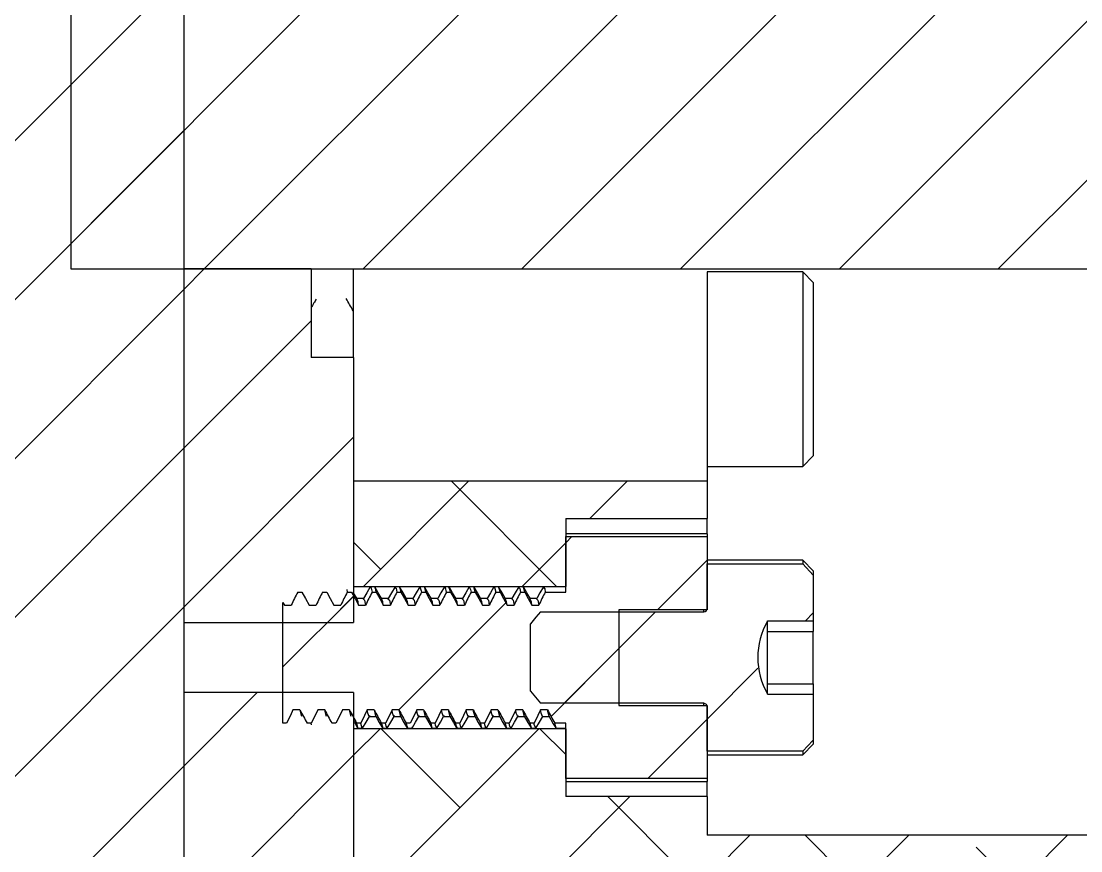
# Model space of a CAD drawing. Header units: inches. Extents: x -4.1 to 16.4, y 2.1 to 8.2.
# Drawn here: x 7.113 to 8.293, y 4.725 to 5.648 of the extents above; entities that cross this region are included whole.
import ezdxf

# ---------------------------------------------------------------- set-up
doc = ezdxf.new("R2010")
doc.units = ezdxf.units.IN
doc.header["$MEASUREMENT"] = 0

msp = doc.modelspace()

# ---------------------------------------------------------------- hatches: boundary and pattern name
at = {"linetype": 'Continuous', "lineweight": 18}
h = msp.add_hatch(dxfattribs=at)
h.set_pattern_fill('ANSI31', style=0)
edge = h.paths.add_edge_path(flags=0)
edge.add_arc((7.0737, 4.3093), 0.0394, 270, 360)
edge.add_line((7.113, 4.3093), (7.113, 4.4275))
edge.add_line((7.113, 4.4275), (7.2941, 4.4275))
edge.add_line((7.2941, 4.4275), (7.2941, 6.6322))
edge.add_line((7.2941, 6.6322), (7.113, 6.6322))
edge.add_line((7.113, 6.6322), (7.113, 6.7503))
edge.add_arc((7.0737, 6.7503), 0.0394, 0, 90)
edge.add_line((7.0737, 6.7897), (6.6406, 6.7897))
edge.add_line((6.6406, 6.7897), (6.5225, 6.7385))
edge.add_line((6.5225, 6.7385), (4.943, 6.7385))
edge.add_line((4.943, 6.7385), (4.8249, 6.7897))
edge.add_line((4.8249, 6.7897), (4.3918, 6.7897))
edge.add_arc((4.3918, 6.7503), 0.0394, 90, 180)
edge.add_line((4.3524, 6.7503), (4.3524, 6.6322))
edge.add_line((4.3524, 6.6322), (3.543, 6.6322))
edge.add_line((3.543, 6.6322), (3.543, 4.4275))
edge.add_line((3.543, 4.4275), (4.3524, 4.4275))
edge.add_line((4.3524, 4.4275), (4.3524, 4.3093))
edge.add_arc((4.3918, 4.3093), 0.0394, 180, 270)
edge.add_line((4.3918, 4.27), (4.8249, 4.27))
edge.add_line((4.8249, 4.27), (4.943, 4.3212))
edge.add_line((4.943, 4.3212), (6.5225, 4.3212))
edge.add_line((6.5225, 4.3212), (6.6406, 4.27))
edge.add_line((6.6406, 4.27), (7.0737, 4.27))
edge = h.paths.add_edge_path(flags=0)
edge.add_ellipse((3.7225, 5.5298), major_axis=(0, 0.2321), ratio=0.218698, start_angle=90, end_angle=270, ccw=False)
edge.add_ellipse((3.7225, 5.5298), major_axis=(0, 0.2321), ratio=0.218698, start_angle=-90, end_angle=90, ccw=False)
h = msp.add_hatch(dxfattribs=at)
h.set_pattern_fill('ANSI31', style=0)
edge = h.paths.add_edge_path(flags=0)
edge.add_line((8.7036, 5.6873), (7.1682, 5.6873))
edge.add_line((7.1682, 5.6873), (7.1682, 5.3723))
edge.add_line((7.1682, 5.3723), (8.7036, 5.3723))
edge.add_arc((8.7036, 5.4117), 0.0394, 270, 360)
edge.add_line((8.743, 5.4117), (8.743, 5.5278))
edge.add_line((8.743, 5.5278), (8.739, 5.5278))
edge.add_line((8.739, 5.5278), (8.739, 5.5318))
edge.add_line((8.739, 5.5318), (8.743, 5.5318))
edge.add_line((8.743, 5.5318), (8.743, 5.6479))
edge.add_arc((8.7036, 5.6479), 0.0394, 0, 90)
h = msp.add_hatch(dxfattribs=at)
h.set_pattern_fill('ANSI31', style=0)
h.paths.add_polyline_path([(7.4359, 5.3723), (7.2941, 5.3723), (7.2941, 4.979), (7.4831, 4.979), (7.4831, 5.2739), (7.4359, 5.2739)], flags=0)
h = msp.add_hatch(dxfattribs=at)
h.set_pattern_fill('ANSI38', style=0)
h.paths.add_polyline_path([(7.8768, 5.1361), (7.4831, 5.1361), (7.4831, 5.0192), (7.7193, 5.0192), (7.7193, 5.0946), (7.8768, 5.0946)], flags=0)
h = msp.add_hatch(dxfattribs=at)
h.set_pattern_fill('ANSI31', style=0)
edge = h.paths.add_edge_path(flags=0)
edge.add_line((7.4044, 5.0013), (7.4044, 4.8672))
edge.add_line((7.4044, 4.8672), (7.4084, 4.8672))
edge.add_spline(control_points=[(7.4084, 4.8672), (7.4098, 4.87), (7.4113, 4.8729), (7.4127, 4.8757), (7.4137, 4.8777), (7.4147, 4.8797), (7.4156, 4.8817)], knot_values=[0.000003, 0.000003, 0.000003, 0.000003, 0.000245, 0.000245, 0.000245, 0.000414, 0.000414, 0.000414, 0.000414], weights=[1, 1, 1, 1, 1, 1, 1], degree=3, periodic=0)
edge.add_line((7.4156, 4.8817), (7.4233, 4.8817))
edge.add_spline(control_points=[(7.4233, 4.8817), (7.4245, 4.8796), (7.4256, 4.8775), (7.4267, 4.8755), (7.4279, 4.8733), (7.4291, 4.8712), (7.4303, 4.8691), (7.4306, 4.8685), (7.431, 4.8678), (7.4313, 4.8672)], knot_values=[0.000006, 0.000006, 0.000006, 0.000006, 0.000186, 0.000186, 0.000186, 0.000371, 0.000371, 0.000371, 0.000425, 0.000425, 0.000425, 0.000425], weights=[1, 1, 1, 1, 1, 1, 1, 1, 1, 1], degree=3, periodic=0)
edge.add_line((7.4313, 4.8672), (7.436, 4.8672))
edge.add_spline(control_points=[(7.436, 4.8672), (7.4374, 4.87), (7.4388, 4.8729), (7.4403, 4.8757), (7.4412, 4.8777), (7.4422, 4.8797), (7.4432, 4.8817)], knot_values=[0.000003, 0.000003, 0.000003, 0.000003, 0.000245, 0.000245, 0.000245, 0.000414, 0.000414, 0.000414, 0.000414], weights=[1, 1, 1, 1, 1, 1, 1], degree=3, periodic=0)
edge.add_line((7.4432, 4.8817), (7.4509, 4.8817))
edge.add_spline(control_points=[(7.4509, 4.8817), (7.452, 4.8796), (7.4532, 4.8775), (7.4543, 4.8755), (7.4555, 4.8733), (7.4566, 4.8712), (7.4578, 4.8691), (7.4582, 4.8685), (7.4585, 4.8678), (7.4589, 4.8672)], knot_values=[0.000006, 0.000006, 0.000006, 0.000006, 0.000186, 0.000186, 0.000186, 0.000371, 0.000371, 0.000371, 0.000425, 0.000425, 0.000425, 0.000425], weights=[1, 1, 1, 1, 1, 1, 1, 1, 1, 1], degree=3, periodic=0)
edge.add_line((7.4589, 4.8672), (7.4635, 4.8672))
edge.add_spline(control_points=[(7.4635, 4.8672), (7.465, 4.87), (7.4664, 4.8729), (7.4678, 4.8757), (7.4688, 4.8777), (7.4698, 4.8797), (7.4707, 4.8817)], knot_values=[0.000003, 0.000003, 0.000003, 0.000003, 0.000245, 0.000245, 0.000245, 0.000414, 0.000414, 0.000414, 0.000414], weights=[1, 1, 1, 1, 1, 1, 1], degree=3, periodic=0)
edge.add_line((7.4707, 4.8817), (7.4785, 4.8817))
edge.add_spline(control_points=[(7.4785, 4.8817), (7.4796, 4.8796), (7.4807, 4.8775), (7.4818, 4.8755), (7.483, 4.8733), (7.4842, 4.8712), (7.4854, 4.8691), (7.4857, 4.8685), (7.4861, 4.8678), (7.4864, 4.8672)], knot_values=[0.000006, 0.000006, 0.000006, 0.000006, 0.000186, 0.000186, 0.000186, 0.000371, 0.000371, 0.000371, 0.000425, 0.000425, 0.000425, 0.000425], weights=[1, 1, 1, 1, 1, 1, 1, 1, 1, 1], degree=3, periodic=0)
edge.add_line((7.4864, 4.8672), (7.4911, 4.8672))
edge.add_spline(control_points=[(7.4911, 4.8672), (7.4925, 4.87), (7.494, 4.8729), (7.4954, 4.8757), (7.4964, 4.8777), (7.4973, 4.8797), (7.4983, 4.8817)], knot_values=[0.000003, 0.000003, 0.000003, 0.000003, 0.000245, 0.000245, 0.000245, 0.000414, 0.000414, 0.000414, 0.000414], weights=[1, 1, 1, 1, 1, 1, 1], degree=3, periodic=0)
edge.add_line((7.4983, 4.8817), (7.506, 4.8817))
edge.add_spline(control_points=[(7.506, 4.8817), (7.5071, 4.8796), (7.5083, 4.8775), (7.5094, 4.8755), (7.5106, 4.8733), (7.5118, 4.8712), (7.5129, 4.8691), (7.5133, 4.8685), (7.5136, 4.8678), (7.514, 4.8672)], knot_values=[0.000006, 0.000006, 0.000006, 0.000006, 0.000186, 0.000186, 0.000186, 0.000371, 0.000371, 0.000371, 0.000425, 0.000425, 0.000425, 0.000425], weights=[1, 1, 1, 1, 1, 1, 1, 1, 1, 1], degree=3, periodic=0)
edge.add_line((7.514, 4.8672), (7.5186, 4.8672))
edge.add_spline(control_points=[(7.5186, 4.8672), (7.5201, 4.87), (7.5215, 4.8729), (7.5229, 4.8757), (7.5239, 4.8777), (7.5249, 4.8797), (7.5259, 4.8817)], knot_values=[0.000003, 0.000003, 0.000003, 0.000003, 0.000245, 0.000245, 0.000245, 0.000414, 0.000414, 0.000414, 0.000414], weights=[1, 1, 1, 1, 1, 1, 1], degree=3, periodic=0)
edge.add_line((7.5259, 4.8817), (7.5336, 4.8817))
edge.add_spline(control_points=[(7.5336, 4.8817), (7.5347, 4.8796), (7.5358, 4.8775), (7.537, 4.8755), (7.5381, 4.8733), (7.5393, 4.8712), (7.5405, 4.8691), (7.5408, 4.8685), (7.5412, 4.8678), (7.5415, 4.8672)], knot_values=[0.000006, 0.000006, 0.000006, 0.000006, 0.000186, 0.000186, 0.000186, 0.000371, 0.000371, 0.000371, 0.000425, 0.000425, 0.000425, 0.000425], weights=[1, 1, 1, 1, 1, 1, 1, 1, 1, 1], degree=3, periodic=0)
edge.add_line((7.5415, 4.8672), (7.5462, 4.8672))
edge.add_spline(control_points=[(7.5462, 4.8672), (7.5476, 4.87), (7.5491, 4.8729), (7.5505, 4.8757), (7.5515, 4.8777), (7.5525, 4.8797), (7.5534, 4.8817)], knot_values=[0.000003, 0.000003, 0.000003, 0.000003, 0.000245, 0.000245, 0.000245, 0.000414, 0.000414, 0.000414, 0.000414], weights=[1, 1, 1, 1, 1, 1, 1], degree=3, periodic=0)
edge.add_line((7.5534, 4.8817), (7.5611, 4.8817))
edge.add_spline(control_points=[(7.5611, 4.8817), (7.5623, 4.8796), (7.5634, 4.8775), (7.5645, 4.8755), (7.5657, 4.8733), (7.5669, 4.8712), (7.5681, 4.8691), (7.5684, 4.8685), (7.5687, 4.8678), (7.5691, 4.8672)], knot_values=[0.000006, 0.000006, 0.000006, 0.000006, 0.000186, 0.000186, 0.000186, 0.000371, 0.000371, 0.000371, 0.000425, 0.000425, 0.000425, 0.000425], weights=[1, 1, 1, 1, 1, 1, 1, 1, 1, 1], degree=3, periodic=0)
edge.add_line((7.5691, 4.8672), (7.5738, 4.8672))
edge.add_spline(control_points=[(7.5738, 4.8672), (7.5752, 4.87), (7.5766, 4.8729), (7.578, 4.8757), (7.579, 4.8777), (7.58, 4.8797), (7.581, 4.8817)], knot_values=[0.000003, 0.000003, 0.000003, 0.000003, 0.000245, 0.000245, 0.000245, 0.000414, 0.000414, 0.000414, 0.000414], weights=[1, 1, 1, 1, 1, 1, 1], degree=3, periodic=0)
edge.add_line((7.581, 4.8817), (7.5887, 4.8817))
edge.add_spline(control_points=[(7.5887, 4.8817), (7.5898, 4.8796), (7.5909, 4.8775), (7.5921, 4.8755), (7.5933, 4.8733), (7.5944, 4.8712), (7.5956, 4.8691), (7.596, 4.8685), (7.5963, 4.8678), (7.5966, 4.8672)], knot_values=[0.000006, 0.000006, 0.000006, 0.000006, 0.000186, 0.000186, 0.000186, 0.000371, 0.000371, 0.000371, 0.000425, 0.000425, 0.000425, 0.000425], weights=[1, 1, 1, 1, 1, 1, 1, 1, 1, 1], degree=3, periodic=0)
edge.add_line((7.5966, 4.8672), (7.6013, 4.8672))
edge.add_spline(control_points=[(7.6013, 4.8672), (7.6028, 4.87), (7.6042, 4.8729), (7.6056, 4.8757), (7.6066, 4.8777), (7.6076, 4.8797), (7.6085, 4.8817)], knot_values=[0.000003, 0.000003, 0.000003, 0.000003, 0.000245, 0.000245, 0.000245, 0.000414, 0.000414, 0.000414, 0.000414], weights=[1, 1, 1, 1, 1, 1, 1], degree=3, periodic=0)
edge.add_line((7.6085, 4.8817), (7.6162, 4.8817))
edge.add_spline(control_points=[(7.6162, 4.8817), (7.6174, 4.8796), (7.6185, 4.8775), (7.6196, 4.8755), (7.6208, 4.8733), (7.622, 4.8712), (7.6232, 4.8691), (7.6235, 4.8685), (7.6239, 4.8678), (7.6242, 4.8672)], knot_values=[0.000006, 0.000006, 0.000006, 0.000006, 0.000186, 0.000186, 0.000186, 0.000371, 0.000371, 0.000371, 0.000425, 0.000425, 0.000425, 0.000425], weights=[1, 1, 1, 1, 1, 1, 1, 1, 1, 1], degree=3, periodic=0)
edge.add_line((7.6242, 4.8672), (7.6289, 4.8672))
edge.add_spline(control_points=[(7.6289, 4.8672), (7.6303, 4.87), (7.6318, 4.8729), (7.6332, 4.8757), (7.6342, 4.8777), (7.6351, 4.8797), (7.6361, 4.8817)], knot_values=[0.000003, 0.000003, 0.000003, 0.000003, 0.000245, 0.000245, 0.000245, 0.000414, 0.000414, 0.000414, 0.000414], weights=[1, 1, 1, 1, 1, 1, 1], degree=3, periodic=0)
edge.add_line((7.6361, 4.8817), (7.6438, 4.8817))
edge.add_spline(control_points=[(7.6438, 4.8817), (7.6449, 4.8796), (7.6461, 4.8775), (7.6472, 4.8755), (7.6484, 4.8733), (7.6496, 4.8712), (7.6507, 4.8691), (7.6511, 4.8685), (7.6514, 4.8678), (7.6518, 4.8672)], knot_values=[0.000006, 0.000006, 0.000006, 0.000006, 0.000186, 0.000186, 0.000186, 0.000371, 0.000371, 0.000371, 0.000425, 0.000425, 0.000425, 0.000425], weights=[1, 1, 1, 1, 1, 1, 1, 1, 1, 1], degree=3, periodic=0)
edge.add_line((7.6518, 4.8672), (7.6564, 4.8672))
edge.add_spline(control_points=[(7.6564, 4.8672), (7.6579, 4.87), (7.6593, 4.8729), (7.6607, 4.8757), (7.6617, 4.8777), (7.6627, 4.8797), (7.6637, 4.8817)], knot_values=[0.000003, 0.000003, 0.000003, 0.000003, 0.000245, 0.000245, 0.000245, 0.000414, 0.000414, 0.000414, 0.000414], weights=[1, 1, 1, 1, 1, 1, 1], degree=3, periodic=0)
edge.add_line((7.6637, 4.8817), (7.6714, 4.8817))
edge.add_spline(control_points=[(7.6714, 4.8817), (7.6725, 4.8796), (7.6736, 4.8775), (7.6748, 4.8755), (7.6759, 4.8733), (7.6771, 4.8712), (7.6783, 4.8691), (7.6786, 4.8685), (7.679, 4.8678), (7.6793, 4.8672)], knot_values=[0.000006, 0.000006, 0.000006, 0.000006, 0.000186, 0.000186, 0.000186, 0.000371, 0.000371, 0.000371, 0.000425, 0.000425, 0.000425, 0.000425], weights=[1, 1, 1, 1, 1, 1, 1, 1, 1, 1], degree=3, periodic=0)
edge.add_line((7.6793, 4.8672), (7.684, 4.8672))
edge.add_spline(control_points=[(7.684, 4.8672), (7.6854, 4.87), (7.6869, 4.8729), (7.6883, 4.8757), (7.6893, 4.8777), (7.6902, 4.8797), (7.6912, 4.8817)], knot_values=[0.000003, 0.000003, 0.000003, 0.000003, 0.000245, 0.000245, 0.000245, 0.000414, 0.000414, 0.000414, 0.000414], weights=[1, 1, 1, 1, 1, 1, 1], degree=3, periodic=0)
edge.add_line((7.6912, 4.8817), (7.6989, 4.8817))
edge.add_spline(control_points=[(7.6989, 4.8817), (7.7001, 4.8796), (7.7012, 4.8775), (7.7023, 4.8755), (7.7035, 4.8733), (7.7047, 4.8712), (7.7059, 4.8691), (7.7062, 4.8685), (7.7065, 4.8678), (7.7069, 4.8672)], knot_values=[0.000006, 0.000006, 0.000006, 0.000006, 0.000186, 0.000186, 0.000186, 0.000371, 0.000371, 0.000371, 0.000425, 0.000425, 0.000425, 0.000425], weights=[1, 1, 1, 1, 1, 1, 1, 1, 1, 1], degree=3, periodic=0)
edge.add_line((7.7069, 4.8672), (7.7193, 4.8672))
edge.add_line((7.7193, 4.8672), (7.7193, 4.8055))
edge.add_line((7.7193, 4.8055), (7.8768, 4.8055))
edge.add_line((7.8768, 4.8055), (7.8768, 4.8868))
edge.add_line((7.8768, 4.8868), (7.7784, 4.8868))
edge.add_line((7.7784, 4.8868), (7.7784, 4.993))
edge.add_line((7.7784, 4.993), (7.8768, 4.993))
edge.add_line((7.8768, 4.993), (7.8768, 5.0745))
edge.add_line((7.8768, 5.0745), (7.7193, 5.0745))
edge.add_line((7.7193, 5.0745), (7.7193, 5.0128))
edge.add_line((7.7193, 5.0128), (7.6965, 5.0128))
edge.add_spline(control_points=[(7.6965, 5.0128), (7.6962, 5.0121), (7.6958, 5.0114), (7.6954, 5.0106), (7.6943, 5.0085), (7.6933, 5.0064), (7.6922, 5.0043), (7.6912, 5.0023), (7.6903, 5.0004), (7.6893, 4.9984)], knot_values=[0.000118, 0.000118, 0.000118, 0.000118, 0.00018, 0.00018, 0.00018, 0.00036, 0.00036, 0.00036, 0.000528, 0.000528, 0.000528, 0.000528], weights=[1, 1, 1, 1, 1, 1, 1, 1, 1, 1], degree=3, periodic=0)
edge.add_line((7.6893, 4.9984), (7.6816, 4.9984))
edge.add_spline(control_points=[(7.6816, 4.9984), (7.6803, 5.0008), (7.679, 5.0032), (7.6776, 5.0056), (7.6763, 5.008), (7.675, 5.0104), (7.6736, 5.0128)], knot_values=[0.000005, 0.000005, 0.000005, 0.000005, 0.000214, 0.000214, 0.000214, 0.000424, 0.000424, 0.000424, 0.000424], weights=[1, 1, 1, 1, 1, 1, 1], degree=3, periodic=0)
edge.add_line((7.6736, 5.0128), (7.669, 5.0128))
edge.add_spline(control_points=[(7.669, 5.0128), (7.6686, 5.0121), (7.6682, 5.0114), (7.6679, 5.0106), (7.6668, 5.0085), (7.6657, 5.0064), (7.6647, 5.0043), (7.6637, 5.0023), (7.6627, 5.0004), (7.6617, 4.9984)], knot_values=[0.000118, 0.000118, 0.000118, 0.000118, 0.00018, 0.00018, 0.00018, 0.00036, 0.00036, 0.00036, 0.000528, 0.000528, 0.000528, 0.000528], weights=[1, 1, 1, 1, 1, 1, 1, 1, 1, 1], degree=3, periodic=0)
edge.add_line((7.6617, 4.9984), (7.654, 4.9984))
edge.add_spline(control_points=[(7.654, 4.9984), (7.6527, 5.0008), (7.6514, 5.0032), (7.6501, 5.0056), (7.6488, 5.008), (7.6474, 5.0104), (7.6461, 5.0128)], knot_values=[0.000005, 0.000005, 0.000005, 0.000005, 0.000214, 0.000214, 0.000214, 0.000424, 0.000424, 0.000424, 0.000424], weights=[1, 1, 1, 1, 1, 1, 1], degree=3, periodic=0)
edge.add_line((7.6461, 5.0128), (7.6414, 5.0128))
edge.add_spline(control_points=[(7.6414, 5.0128), (7.641, 5.0121), (7.6407, 5.0114), (7.6403, 5.0106), (7.6392, 5.0085), (7.6382, 5.0064), (7.6371, 5.0043), (7.6361, 5.0023), (7.6351, 5.0004), (7.6342, 4.9984)], knot_values=[0.000118, 0.000118, 0.000118, 0.000118, 0.00018, 0.00018, 0.00018, 0.00036, 0.00036, 0.00036, 0.000528, 0.000528, 0.000528, 0.000528], weights=[1, 1, 1, 1, 1, 1, 1, 1, 1, 1], degree=3, periodic=0)
edge.add_line((7.6342, 4.9984), (7.6265, 4.9984))
edge.add_spline(control_points=[(7.6265, 4.9984), (7.6252, 5.0008), (7.6238, 5.0032), (7.6225, 5.0056), (7.6212, 5.008), (7.6199, 5.0104), (7.6185, 5.0128)], knot_values=[0.000005, 0.000005, 0.000005, 0.000005, 0.000214, 0.000214, 0.000214, 0.000424, 0.000424, 0.000424, 0.000424], weights=[1, 1, 1, 1, 1, 1, 1], degree=3, periodic=0)
edge.add_line((7.6185, 5.0128), (7.6139, 5.0128))
edge.add_spline(control_points=[(7.6139, 5.0128), (7.6135, 5.0121), (7.6131, 5.0114), (7.6127, 5.0106), (7.6117, 5.0085), (7.6106, 5.0064), (7.6095, 5.0043), (7.6086, 5.0023), (7.6076, 5.0004), (7.6066, 4.9984)], knot_values=[0.000118, 0.000118, 0.000118, 0.000118, 0.00018, 0.00018, 0.00018, 0.00036, 0.00036, 0.00036, 0.000528, 0.000528, 0.000528, 0.000528], weights=[1, 1, 1, 1, 1, 1, 1, 1, 1, 1], degree=3, periodic=0)
edge.add_line((7.6066, 4.9984), (7.5989, 4.9984))
edge.add_spline(control_points=[(7.5989, 4.9984), (7.5976, 5.0008), (7.5963, 5.0032), (7.595, 5.0056), (7.5936, 5.008), (7.5923, 5.0104), (7.591, 5.0128)], knot_values=[0.000005, 0.000005, 0.000005, 0.000005, 0.000214, 0.000214, 0.000214, 0.000424, 0.000424, 0.000424, 0.000424], weights=[1, 1, 1, 1, 1, 1, 1], degree=3, periodic=0)
edge.add_line((7.591, 5.0128), (7.5863, 5.0128))
edge.add_spline(control_points=[(7.5863, 5.0128), (7.5859, 5.0121), (7.5856, 5.0114), (7.5852, 5.0106), (7.5841, 5.0085), (7.583, 5.0064), (7.582, 5.0043), (7.581, 5.0023), (7.58, 5.0004), (7.5791, 4.9984)], knot_values=[0.000118, 0.000118, 0.000118, 0.000118, 0.00018, 0.00018, 0.00018, 0.00036, 0.00036, 0.00036, 0.000528, 0.000528, 0.000528, 0.000528], weights=[1, 1, 1, 1, 1, 1, 1, 1, 1, 1], degree=3, periodic=0)
edge.add_line((7.5791, 4.9984), (7.5714, 4.9984))
edge.add_spline(control_points=[(7.5714, 4.9984), (7.57, 5.0008), (7.5687, 5.0032), (7.5674, 5.0056), (7.5661, 5.008), (7.5647, 5.0104), (7.5634, 5.0128)], knot_values=[0.000005, 0.000005, 0.000005, 0.000005, 0.000214, 0.000214, 0.000214, 0.000424, 0.000424, 0.000424, 0.000424], weights=[1, 1, 1, 1, 1, 1, 1], degree=3, periodic=0)
edge.add_line((7.5634, 5.0128), (7.5587, 5.0128))
edge.add_spline(control_points=[(7.5587, 5.0128), (7.5584, 5.0121), (7.558, 5.0114), (7.5576, 5.0106), (7.5565, 5.0085), (7.5555, 5.0064), (7.5544, 5.0043), (7.5534, 5.0023), (7.5525, 5.0004), (7.5515, 4.9984)], knot_values=[0.000118, 0.000118, 0.000118, 0.000118, 0.00018, 0.00018, 0.00018, 0.00036, 0.00036, 0.00036, 0.000528, 0.000528, 0.000528, 0.000528], weights=[1, 1, 1, 1, 1, 1, 1, 1, 1, 1], degree=3, periodic=0)
edge.add_line((7.5515, 4.9984), (7.5438, 4.9984))
edge.add_spline(control_points=[(7.5438, 4.9984), (7.5425, 5.0008), (7.5412, 5.0032), (7.5399, 5.0056), (7.5385, 5.008), (7.5372, 5.0104), (7.5358, 5.0128)], knot_values=[0.000005, 0.000005, 0.000005, 0.000005, 0.000214, 0.000214, 0.000214, 0.000424, 0.000424, 0.000424, 0.000424], weights=[1, 1, 1, 1, 1, 1, 1], degree=3, periodic=0)
edge.add_line((7.5358, 5.0128), (7.5312, 5.0128))
edge.add_spline(control_points=[(7.5312, 5.0128), (7.5308, 5.0121), (7.5304, 5.0114), (7.5301, 5.0106), (7.529, 5.0085), (7.5279, 5.0064), (7.5269, 5.0043), (7.5259, 5.0023), (7.5249, 5.0004), (7.524, 4.9984)], knot_values=[0.000118, 0.000118, 0.000118, 0.000118, 0.00018, 0.00018, 0.00018, 0.00036, 0.00036, 0.00036, 0.000528, 0.000528, 0.000528, 0.000528], weights=[1, 1, 1, 1, 1, 1, 1, 1, 1, 1], degree=3, periodic=0)
edge.add_line((7.524, 4.9984), (7.5162, 4.9984))
edge.add_spline(control_points=[(7.5162, 4.9984), (7.5149, 5.0008), (7.5136, 5.0032), (7.5123, 5.0056), (7.511, 5.008), (7.5096, 5.0104), (7.5083, 5.0128)], knot_values=[0.000005, 0.000005, 0.000005, 0.000005, 0.000214, 0.000214, 0.000214, 0.000424, 0.000424, 0.000424, 0.000424], weights=[1, 1, 1, 1, 1, 1, 1], degree=3, periodic=0)
edge.add_line((7.5083, 5.0128), (7.5036, 5.0128))
edge.add_spline(control_points=[(7.5036, 5.0128), (7.5032, 5.0121), (7.5029, 5.0114), (7.5025, 5.0106), (7.5014, 5.0085), (7.5004, 5.0064), (7.4993, 5.0043), (7.4983, 5.0023), (7.4974, 5.0004), (7.4964, 4.9984)], knot_values=[0.000118, 0.000118, 0.000118, 0.000118, 0.00018, 0.00018, 0.00018, 0.00036, 0.00036, 0.00036, 0.000528, 0.000528, 0.000528, 0.000528], weights=[1, 1, 1, 1, 1, 1, 1, 1, 1, 1], degree=3, periodic=0)
edge.add_line((7.4964, 4.9984), (7.4887, 4.9984))
edge.add_spline(control_points=[(7.4887, 4.9984), (7.4874, 5.0008), (7.4861, 5.0032), (7.4847, 5.0056), (7.4834, 5.008), (7.4821, 5.0104), (7.4807, 5.0128)], knot_values=[0.000005, 0.000005, 0.000005, 0.000005, 0.000214, 0.000214, 0.000214, 0.000424, 0.000424, 0.000424, 0.000424], weights=[1, 1, 1, 1, 1, 1, 1], degree=3, periodic=0)
edge.add_line((7.4807, 5.0128), (7.4761, 5.0128))
edge.add_spline(control_points=[(7.4761, 5.0128), (7.4757, 5.0121), (7.4753, 5.0114), (7.4749, 5.0106), (7.4739, 5.0085), (7.4728, 5.0064), (7.4717, 5.0043), (7.4708, 5.0023), (7.4698, 5.0004), (7.4688, 4.9984)], knot_values=[0.000118, 0.000118, 0.000118, 0.000118, 0.00018, 0.00018, 0.00018, 0.00036, 0.00036, 0.00036, 0.000528, 0.000528, 0.000528, 0.000528], weights=[1, 1, 1, 1, 1, 1, 1, 1, 1, 1], degree=3, periodic=0)
edge.add_line((7.4688, 4.9984), (7.4611, 4.9984))
edge.add_spline(control_points=[(7.4611, 4.9984), (7.4598, 5.0008), (7.4585, 5.0032), (7.4572, 5.0056), (7.4558, 5.008), (7.4545, 5.0104), (7.4532, 5.0128)], knot_values=[0.000005, 0.000005, 0.000005, 0.000005, 0.000214, 0.000214, 0.000214, 0.000424, 0.000424, 0.000424, 0.000424], weights=[1, 1, 1, 1, 1, 1, 1], degree=3, periodic=0)
edge.add_line((7.4532, 5.0128), (7.4485, 5.0128))
edge.add_spline(control_points=[(7.4485, 5.0128), (7.4481, 5.0121), (7.4478, 5.0114), (7.4474, 5.0106), (7.4463, 5.0085), (7.4452, 5.0064), (7.4442, 5.0043), (7.4432, 5.0023), (7.4422, 5.0004), (7.4413, 4.9984)], knot_values=[0.000118, 0.000118, 0.000118, 0.000118, 0.00018, 0.00018, 0.00018, 0.00036, 0.00036, 0.00036, 0.000528, 0.000528, 0.000528, 0.000528], weights=[1, 1, 1, 1, 1, 1, 1, 1, 1, 1], degree=3, periodic=0)
edge.add_line((7.4413, 4.9984), (7.4336, 4.9984))
edge.add_spline(control_points=[(7.4336, 4.9984), (7.4323, 5.0008), (7.4309, 5.0032), (7.4296, 5.0056), (7.4283, 5.008), (7.4269, 5.0104), (7.4256, 5.0128)], knot_values=[0.000005, 0.000005, 0.000005, 0.000005, 0.000214, 0.000214, 0.000214, 0.000424, 0.000424, 0.000424, 0.000424], weights=[1, 1, 1, 1, 1, 1, 1], degree=3, periodic=0)
edge.add_line((7.4256, 5.0128), (7.4209, 5.0128))
edge.add_spline(control_points=[(7.4209, 5.0128), (7.4206, 5.0121), (7.4202, 5.0114), (7.4198, 5.0106), (7.4188, 5.0085), (7.4177, 5.0064), (7.4166, 5.0043), (7.4156, 5.0023), (7.4147, 5.0004), (7.4137, 4.9984)], knot_values=[0.000118, 0.000118, 0.000118, 0.000118, 0.00018, 0.00018, 0.00018, 0.00036, 0.00036, 0.00036, 0.000528, 0.000528, 0.000528, 0.000528], weights=[1, 1, 1, 1, 1, 1, 1, 1, 1, 1], degree=3, periodic=0)
edge.add_line((7.4137, 4.9984), (7.406, 4.9984))
edge.add_spline(control_points=[(7.406, 4.9984), (7.4055, 4.9994), (7.4049, 5.0004), (7.4044, 5.0013)], knot_values=[0.000005, 0.000005, 0.000005, 0.000005, 0.000091, 0.000091, 0.000091, 0.000091], weights=[1, 1, 1, 1], degree=3, periodic=0)
h = msp.add_hatch(dxfattribs=at)
h.set_pattern_fill('ANSI31', style=0)
edge = h.paths.add_edge_path(flags=0)
edge.add_line((7.68, 4.9775), (7.68, 4.9025))
edge.add_spline(control_points=[(7.68, 4.9025), (7.6835, 4.898), (7.6872, 4.8935), (7.691, 4.8892)], knot_values=[0.005224, 0.005224, 0.005224, 0.005224, 0.005665, 0.005665, 0.005665, 0.005665], weights=[1, 1, 1, 1], degree=3, periodic=0)
edge.add_line((7.691, 4.8892), (7.8729, 4.8892))
edge.add_spline(control_points=[(7.8729, 4.8892), (7.873, 4.8892), (7.8732, 4.8891), (7.8733, 4.8891), (7.8737, 4.8891), (7.8741, 4.889), (7.8744, 4.8888), (7.8748, 4.8886), (7.8751, 4.8884), (7.8754, 4.8881), (7.8757, 4.8878), (7.876, 4.8875), (7.8762, 4.8871), (7.8764, 4.8867), (7.8766, 4.8862), (7.8767, 4.8857), (7.8768, 4.8854), (7.8768, 4.885), (7.8768, 4.8846)], knot_values=[0.000378, 0.000378, 0.000378, 0.000378, 0.000389, 0.000389, 0.000389, 0.000418, 0.000418, 0.000418, 0.000448, 0.000448, 0.000448, 0.000481, 0.000481, 0.000481, 0.000518, 0.000518, 0.000518, 0.000546, 0.000546, 0.000546, 0.000546], weights=[1, 1, 1, 1, 1, 1, 1, 1, 1, 1, 1, 1, 1, 1, 1, 1, 1, 1, 1], degree=3, periodic=0)
edge.add_line((7.8768, 4.8846), (7.8768, 4.836))
edge.add_line((7.8768, 4.836), (7.9831, 4.836))
edge.add_spline(control_points=[(7.9831, 4.836), (7.9869, 4.8399), (7.9907, 4.8438), (7.9944, 4.8478), (7.9946, 4.848), (7.9948, 4.8482), (7.9949, 4.8484)], knot_values=[0.004716, 0.004716, 0.004716, 0.004716, 0.005131, 0.005131, 0.005131, 0.00515, 0.00515, 0.00515, 0.00515], weights=[1, 1, 1, 1, 1, 1, 1], degree=3, periodic=0)
edge.add_line((7.9949, 4.8484), (7.9949, 4.8992))
edge.add_line((7.9949, 4.8992), (7.9438, 4.8992))
edge.add_line((7.9438, 4.8992), (7.9438, 4.8995))
edge.add_spline(control_points=[(7.9438, 4.8995), (7.9397, 4.9083), (7.9358, 4.9172), (7.9336, 4.9266), (7.9321, 4.9332), (7.9316, 4.9401), (7.9324, 4.9467), (7.9336, 4.9562), (7.937, 4.9653), (7.9408, 4.974), (7.9418, 4.9762), (7.9427, 4.9784), (7.9438, 4.9805)], knot_values=[0.006492, 0.006492, 0.006492, 0.006492, 0.007226, 0.007226, 0.007226, 0.007742, 0.007742, 0.007742, 0.008469, 0.008469, 0.008469, 0.008652, 0.008652, 0.008652, 0.008652], weights=[1, 1, 1, 1, 1, 1, 1, 1, 1, 1, 1, 1, 1], degree=3, periodic=0)
edge.add_line((7.9438, 4.9805), (7.9438, 4.9809))
edge.add_line((7.9438, 4.9809), (7.9949, 4.9809))
edge.add_line((7.9949, 4.9809), (7.9949, 5.0317))
edge.add_spline(control_points=[(7.9949, 5.0317), (7.991, 5.0358), (7.9871, 5.0399), (7.9831, 5.0441)], knot_values=[0.010987, 0.010987, 0.010987, 0.010987, 0.011421, 0.011421, 0.011421, 0.011421], weights=[1, 1, 1, 1], degree=3, periodic=0)
edge.add_line((7.9831, 5.0441), (7.8768, 5.0441))
edge.add_line((7.8768, 5.0441), (7.8768, 4.9954))
edge.add_spline(control_points=[(7.8768, 4.9954), (7.8768, 4.9952), (7.8768, 4.995), (7.8768, 4.9947), (7.8767, 4.9942), (7.8765, 4.9936), (7.8763, 4.9931), (7.876, 4.9926), (7.8757, 4.9922), (7.8752, 4.9918), (7.875, 4.9916), (7.8747, 4.9914), (7.8744, 4.9912), (7.874, 4.9911), (7.8736, 4.991), (7.8732, 4.9909), (7.8731, 4.9909), (7.873, 4.9909), (7.8729, 4.9909)], knot_values=[0.00054, 0.00054, 0.00054, 0.00054, 0.000557, 0.000557, 0.000557, 0.0006, 0.0006, 0.0006, 0.000643, 0.000643, 0.000643, 0.00067, 0.00067, 0.00067, 0.000699, 0.000699, 0.000699, 0.000708, 0.000708, 0.000708, 0.000708], weights=[1, 1, 1, 1, 1, 1, 1, 1, 1, 1, 1, 1, 1, 1, 1, 1, 1, 1, 1], degree=3, periodic=0)
edge.add_line((7.8729, 4.9909), (7.691, 4.9909))
edge.add_spline(control_points=[(7.691, 4.9909), (7.6893, 4.989), (7.6877, 4.987), (7.686, 4.985), (7.684, 4.9826), (7.682, 4.9801), (7.68, 4.9775)], knot_values=[0.002642, 0.002642, 0.002642, 0.002642, 0.002837, 0.002837, 0.002837, 0.003083, 0.003083, 0.003083, 0.003083], weights=[1, 1, 1, 1, 1, 1, 1], degree=3, periodic=0)
h = msp.add_hatch(dxfattribs=at)
h.set_pattern_fill('ANSI31', style=0)
h.paths.add_polyline_path([(7.343, 4.4353), (7.343, 4.6636), (7.4831, 4.6636), (7.4831, 4.901), (7.2941, 4.901), (7.2941, 4.4353)], flags=0)
h = msp.add_hatch(dxfattribs=at)
h.set_pattern_fill('ANSI38', style=0)
h.paths.add_polyline_path([(7.7193, 4.8609), (7.4831, 4.8609), (7.4831, 4.5456), (8.2705, 4.5456), (8.2705, 4.3487), (8.9792, 4.3487), (8.9792, 4.7424), (7.8768, 4.7424), (7.8768, 4.7854), (7.7193, 4.7854)], flags=0)

# ---------------------------------------------------------------- linework, layer by layer
at = {"color": 7, "linetype": 'Continuous', "lineweight": 25}
for p, q in [((7.2941, 6.6322), (7.2941, 4.4275)), ((7.1682, 5.6873), (7.1682, 5.3723)), ((7.1682, 5.3723), (8.7036, 5.3723)), ((7.4359, 5.3723), (7.2941, 5.3723)), ((7.2941, 5.3723), (7.2941, 4.979)), ((7.4359, 5.3723), (7.4359, 5.2739)), ((7.4831, 5.2739), (7.4831, 5.3723)), ((7.9831, 5.3691), (7.8768, 5.3691)), ((7.8768, 5.3691), (7.8768, 5.1361)), ((7.9949, 5.3573), (7.9831, 5.3691)), ((7.9831, 5.3691), (7.9831, 5.1526)), ((7.9949, 5.3573), (7.9949, 5.1644)), ((7.4831, 5.2739), (7.4359, 5.2739)), ((7.4831, 5.2739), (7.4831, 5.0085)), ((7.9831, 5.1526), (7.9949, 5.1644)), ((7.8768, 5.1526), (7.9831, 5.1526)), ((7.8768, 5.1361), (7.4831, 5.1361)), ((7.4831, 5.1361), (7.4831, 5.0192)), ((7.8768, 5.1361), (7.8768, 5.0946)), ((7.7193, 5.0946), (7.8768, 5.0946)), ((7.7193, 5.0946), (7.7193, 5.0192)), ((7.8768, 5.0778), (7.8768, 5.0946)), ((7.8768, 5.0778), (7.7193, 5.0778)), ((7.7193, 5.0745), (7.8768, 5.0745)), ((7.7193, 5.0128), (7.7193, 5.0745)), ((7.8768, 5.0778), (7.8768, 5.0745)), ((7.8768, 5.0745), (7.8768, 4.993)), ((7.9831, 5.0483), (7.8768, 5.0483)), ((7.8768, 4.9954), (7.8768, 5.0441)), ((7.8768, 5.0441), (7.9831, 5.0441)), ((7.9949, 5.0365), (7.9831, 5.0483)), ((7.9831, 5.0483), (7.9831, 5.0441)), ((7.9831, 5.0441), (7.9949, 5.0317)), ((7.9949, 5.0365), (7.9949, 5.0317)), ((7.9949, 5.0317), (7.9949, 4.9809)), ((7.4755, 5.0159), (7.4761, 5.0128)), ((7.4831, 5.0192), (7.7193, 5.0192)), ((7.5066, 5.0188), (7.5019, 5.0188)), ((7.5342, 5.0188), (7.5294, 5.0188)), ((7.5617, 5.0188), (7.557, 5.0188)), ((7.5893, 5.0188), (7.5846, 5.0188)), ((7.6168, 5.0188), (7.6121, 5.0188)), ((7.6171, 5.0186), (7.617, 5.0188)), ((7.6444, 5.0188), (7.6397, 5.0188)), ((7.672, 5.0188), (7.6672, 5.0188)), ((7.7193, 5.0188), (7.6948, 5.0188)), ((7.4209, 5.0128), (7.4256, 5.0128)), ((7.4485, 5.0128), (7.4532, 5.0128)), ((7.4761, 5.0128), (7.4807, 5.0128)), ((7.487, 5.0054), (7.4831, 5.012)), ((7.4831, 5.0085), (7.4831, 4.979)), ((7.4943, 5.0056), (7.4866, 5.0056)), ((7.5036, 5.0128), (7.5083, 5.0128)), ((7.5219, 5.0056), (7.5142, 5.0056)), ((7.5312, 5.0128), (7.5358, 5.0128)), ((7.5494, 5.0056), (7.5418, 5.0056)), ((7.5587, 5.0128), (7.5634, 5.0128)), ((7.577, 5.0056), (7.5693, 5.0056)), ((7.5863, 5.0128), (7.591, 5.0128)), ((7.6045, 5.0056), (7.5969, 5.0056)), ((7.6139, 5.0128), (7.6185, 5.0128)), ((7.6321, 5.0056), (7.6244, 5.0056)), ((7.6414, 5.0128), (7.6461, 5.0128)), ((7.6596, 5.0056), (7.652, 5.0056)), ((7.669, 5.0128), (7.6736, 5.0128)), ((7.6872, 5.0056), (7.6795, 5.0056)), ((7.6965, 5.0128), (7.7193, 5.0128)), ((7.4044, 5.0013), (7.406, 4.9984)), ((7.4044, 4.8672), (7.4044, 5.0013)), ((7.406, 4.9984), (7.4137, 4.9984)), ((7.4336, 4.9984), (7.4413, 4.9984)), ((7.4611, 4.9984), (7.4688, 4.9984)), ((7.4887, 4.9984), (7.4964, 4.9984)), ((7.5162, 4.9984), (7.524, 4.9984)), ((7.5438, 4.9984), (7.5515, 4.9984)), ((7.5714, 4.9984), (7.5791, 4.9984)), ((7.5989, 4.9984), (7.6066, 4.9984)), ((7.6265, 4.9984), (7.6342, 4.9984)), ((7.654, 4.9984), (7.6617, 4.9984)), ((7.6816, 4.9984), (7.6893, 4.9984)), ((7.691, 4.9909), (7.8729, 4.9909)), ((7.8768, 4.993), (7.7784, 4.993)), ((7.7784, 4.993), (7.7784, 4.8868)), ((7.2941, 4.979), (7.4831, 4.979)), ((7.9438, 4.9809), (7.9949, 4.9809)), ((7.9438, 4.9805), (7.9438, 4.9809)), ((7.9438, 4.94), (7.9438, 4.9809)), ((7.9949, 4.9809), (7.9949, 4.9691)), ((7.68, 4.9025), (7.68, 4.9775)), ((7.9438, 4.9691), (7.9949, 4.9691)), ((7.9949, 4.9109), (7.9949, 4.9691)), ((7.9438, 4.8992), (7.9438, 4.94)), ((7.9438, 4.9109), (7.9949, 4.9109)), ((7.9949, 4.9109), (7.9949, 4.8992)), ((7.4831, 4.901), (7.2941, 4.901)), ((7.2941, 4.901), (7.2941, 4.4353)), ((7.4831, 4.901), (7.4831, 4.8732)), ((7.68, 4.9025), (7.691, 4.8892)), ((7.9438, 4.8992), (7.9438, 4.8995)), ((7.9438, 4.8992), (7.9949, 4.8992)), ((7.9949, 4.8992), (7.9949, 4.8484)), ((7.8729, 4.8892), (7.691, 4.8892)), ((7.7784, 4.8868), (7.8768, 4.8868)), ((7.8768, 4.8868), (7.8768, 4.8055)), ((7.8768, 4.836), (7.8768, 4.8846)), ((7.4233, 4.8817), (7.4156, 4.8817)), ((7.4509, 4.8817), (7.4432, 4.8817)), ((7.4785, 4.8817), (7.4707, 4.8817)), ((7.4831, 4.8732), (7.4831, 4.6636)), ((7.506, 4.8817), (7.4983, 4.8817)), ((7.5004, 4.8744), (7.5081, 4.8744)), ((7.5336, 4.8817), (7.5259, 4.8817)), ((7.528, 4.8744), (7.5356, 4.8744)), ((7.5611, 4.8817), (7.5534, 4.8817)), ((7.5555, 4.8744), (7.5632, 4.8744)), ((7.5887, 4.8817), (7.581, 4.8817)), ((7.5831, 4.8744), (7.5907, 4.8744)), ((7.6162, 4.8817), (7.6085, 4.8817)), ((7.6106, 4.8744), (7.6183, 4.8744)), ((7.6438, 4.8817), (7.6361, 4.8817)), ((7.6382, 4.8744), (7.6459, 4.8744)), ((7.6714, 4.8817), (7.6637, 4.8817)), ((7.6658, 4.8744), (7.6734, 4.8744)), ((7.6989, 4.8817), (7.6912, 4.8817)), ((7.6933, 4.8744), (7.701, 4.8744)), ((7.4084, 4.8672), (7.4044, 4.8672)), ((7.436, 4.8672), (7.4313, 4.8672)), ((7.4363, 4.8651), (7.436, 4.8672)), ((7.4635, 4.8672), (7.4589, 4.8672)), ((7.7193, 4.8609), (7.4831, 4.8609)), ((7.4831, 4.8609), (7.4831, 4.5456)), ((7.4911, 4.8672), (7.4864, 4.8672)), ((7.4881, 4.8613), (7.4928, 4.8613)), ((7.5186, 4.8672), (7.514, 4.8672)), ((7.5156, 4.8613), (7.5204, 4.8613)), ((7.5462, 4.8672), (7.5415, 4.8672)), ((7.5432, 4.8613), (7.5479, 4.8613)), ((7.5483, 4.8626), (7.5479, 4.8622)), ((7.5738, 4.8672), (7.5691, 4.8672)), ((7.5704, 4.8617), (7.5706, 4.8612)), ((7.5708, 4.8613), (7.5755, 4.8613)), ((7.6013, 4.8672), (7.5966, 4.8672)), ((7.5983, 4.8613), (7.603, 4.8613)), ((7.6289, 4.8672), (7.6242, 4.8672)), ((7.6259, 4.8613), (7.6306, 4.8613)), ((7.6564, 4.8672), (7.6518, 4.8672)), ((7.6534, 4.8613), (7.6582, 4.8613)), ((7.684, 4.8672), (7.6793, 4.8672)), ((7.6806, 4.8617), (7.6809, 4.8612)), ((7.681, 4.8613), (7.6857, 4.8613)), ((7.7193, 4.8672), (7.7069, 4.8672)), ((7.7086, 4.8613), (7.7193, 4.8613)), ((7.7193, 4.8055), (7.7193, 4.8672)), ((7.7193, 4.8609), (7.7193, 4.7854)), ((7.9949, 4.8484), (7.9949, 4.8436)), ((7.9831, 4.8318), (7.9949, 4.8436)), ((7.9831, 4.836), (7.8768, 4.836)), ((7.8768, 4.8318), (7.9831, 4.8318)), ((7.9831, 4.836), (7.9831, 4.8318)), ((7.8768, 4.8055), (7.7193, 4.8055)), ((7.7193, 4.8022), (7.8768, 4.8022)), ((7.8768, 4.8055), (7.8768, 4.8022)), ((7.8768, 4.7854), (7.8768, 4.8022)), ((7.8768, 4.7854), (7.7193, 4.7854)), ((7.8768, 4.7854), (7.8768, 4.7424)), ((8.9792, 4.7424), (7.8768, 4.7424))]:
    msp.add_line(p, q, dxfattribs=at)
at = {"color": 8, "linetype": 'Continuous', "lineweight": 25}
for p, q in [((7.8729, 4.9909), (7.8729, 4.993)), ((7.8729, 4.8868), (7.8729, 4.8892))]:
    msp.add_line(p, q, dxfattribs=at)
at = {"color": 7, "linetype": 'Continuous', "lineweight": 25, "flags": 128}
for points in [[(7.5016, 5.0187), (7.4977, 5.012), (7.494, 5.0056)], [(7.5015, 5.0174), (7.5022, 5.0186), (7.5036, 5.0128)], [(7.5145, 5.0054), (7.5106, 5.0121), (7.5068, 5.0188)], [(7.5083, 5.0128), (7.5075, 5.0172), (7.5068, 5.0176)], [(7.5292, 5.0187), (7.5253, 5.012), (7.5216, 5.0056)], [(7.5291, 5.0179), (7.5304, 5.0171), (7.5312, 5.0128)], [(7.5421, 5.0054), (7.5382, 5.0121), (7.5343, 5.0188)], [(7.5358, 5.0128), (7.5356, 5.0144), (7.5344, 5.018)], [(7.5567, 5.0187), (7.5528, 5.012), (7.5492, 5.0056)], [(7.5566, 5.0177), (7.557, 5.0188), (7.5585, 5.0142), (7.5587, 5.0128)], [(7.5634, 5.0128), (7.5623, 5.0181), (7.5617, 5.0177)], [(7.5697, 5.0054), (7.5658, 5.0121), (7.5619, 5.0188)], [(7.5843, 5.0187), (7.5804, 5.012), (7.5767, 5.0056)], [(7.5842, 5.0175), (7.5852, 5.018), (7.5863, 5.0128)], [(7.591, 5.0128), (7.5904, 5.0159), (7.5893, 5.018)], [(7.5972, 5.0054), (7.5933, 5.0121), (7.5894, 5.0188)], [(7.6119, 5.0187), (7.608, 5.012), (7.6043, 5.0056)], [(7.6118, 5.0183), (7.6118, 5.0186), (7.6134, 5.0157), (7.6139, 5.0128)], [(7.6185, 5.0128), (7.6171, 5.0186), (7.6168, 5.0181)], [(7.6248, 5.0054), (7.6209, 5.0121), (7.6172, 5.0185)], [(7.6394, 5.0187), (7.6355, 5.012), (7.6318, 5.0056)], [(7.6393, 5.0174), (7.64, 5.0185), (7.6414, 5.0128)], [(7.6523, 5.0054), (7.6484, 5.0121), (7.6445, 5.0188)], [(7.6461, 5.0128), (7.6453, 5.0171), (7.6446, 5.0175)], [(7.667, 5.0187), (7.6631, 5.012), (7.6594, 5.0056)], [(7.6669, 5.018), (7.6682, 5.017), (7.669, 5.0128)], [(7.6799, 5.0054), (7.676, 5.0121), (7.6721, 5.0188)], [(7.6736, 5.0128), (7.6734, 5.0143), (7.6722, 5.0181)], [(7.6945, 5.0187), (7.6906, 5.012), (7.687, 5.0056)], [(7.6944, 5.0183), (7.6959, 5.0165), (7.6965, 5.0128)], [(7.4256, 5.0128), (7.4296, 5.0056), (7.4336, 4.9984)], [(7.4532, 5.0128), (7.4572, 5.0056), (7.4611, 4.9984)], [(7.4807, 5.0128), (7.4847, 5.0056), (7.4887, 4.9984)], [(7.4887, 4.9984), (7.4881, 5.0019), (7.4869, 5.005)], [(7.4939, 5.0053), (7.4954, 5.0038), (7.4964, 4.9984)], [(7.5083, 5.0128), (7.5123, 5.0056), (7.5162, 4.9984)], [(7.5162, 4.9984), (7.5156, 5.0019), (7.5145, 5.005)], [(7.5214, 5.0053), (7.5229, 5.0038), (7.524, 4.9984)], [(7.5358, 5.0128), (7.5399, 5.0056), (7.5438, 4.9984)], [(7.5438, 4.9984), (7.5432, 5.0019), (7.542, 5.005)], [(7.549, 5.0053), (7.5505, 5.0038), (7.5515, 4.9984)], [(7.5634, 5.0128), (7.5674, 5.0056), (7.5714, 4.9984)], [(7.5714, 4.9984), (7.5708, 5.0019), (7.5696, 5.005)], [(7.5766, 5.0053), (7.578, 5.0038), (7.5791, 4.9984)], [(7.591, 5.0128), (7.595, 5.0056), (7.5989, 4.9984)], [(7.5989, 4.9984), (7.5983, 5.0019), (7.5971, 5.005)], [(7.6041, 5.0053), (7.6056, 5.0038), (7.6066, 4.9984)], [(7.6185, 5.0128), (7.6225, 5.0056), (7.6265, 4.9984)], [(7.6265, 4.9984), (7.6259, 5.0019), (7.6247, 5.005)], [(7.6317, 5.0053), (7.6332, 5.0038), (7.6342, 4.9984)], [(7.6461, 5.0128), (7.6501, 5.0056), (7.654, 4.9984)], [(7.654, 4.9984), (7.6534, 5.0019), (7.6522, 5.005)], [(7.6592, 5.0053), (7.6607, 5.0038), (7.6617, 4.9984)], [(7.6736, 5.0128), (7.6776, 5.0056), (7.6816, 4.9984)], [(7.6816, 4.9984), (7.681, 5.0019), (7.6798, 5.005)], [(7.6868, 5.0053), (7.6883, 5.0038), (7.6893, 4.9984)], [(7.691, 4.9909), (7.686, 4.985), (7.68, 4.9775)], [(7.4156, 4.8817), (7.4127, 4.8757), (7.4084, 4.8672)], [(7.4233, 4.8817), (7.4235, 4.8805), (7.425, 4.8747), (7.4251, 4.8749)], [(7.4432, 4.8817), (7.4403, 4.8757), (7.436, 4.8672)], [(7.4509, 4.8817), (7.4511, 4.8805), (7.4525, 4.8747), (7.4527, 4.8749)], [(7.4707, 4.8817), (7.4678, 4.8757), (7.4635, 4.8672)], [(7.4785, 4.8817), (7.4786, 4.8805), (7.4801, 4.8747), (7.4802, 4.8749)], [(7.4983, 4.8817), (7.4954, 4.8757), (7.4911, 4.8672)], [(7.4931, 4.8614), (7.497, 4.8681), (7.5007, 4.8744)], [(7.5008, 4.8754), (7.5004, 4.8744), (7.4989, 4.8781), (7.4983, 4.8817)], [(7.506, 4.8817), (7.5062, 4.8805), (7.5076, 4.8747), (7.5078, 4.8749)], [(7.5077, 4.8747), (7.5116, 4.8679), (7.5155, 4.8612)], [(7.5259, 4.8817), (7.5229, 4.8757), (7.5186, 4.8672)], [(7.5206, 4.8613), (7.5245, 4.8681), (7.5282, 4.8744)], [(7.5284, 4.8754), (7.528, 4.8744), (7.5265, 4.8781), (7.5259, 4.8817)], [(7.5336, 4.8817), (7.5337, 4.8805), (7.5352, 4.8747), (7.5353, 4.8749)], [(7.5353, 4.8747), (7.5392, 4.8679), (7.5431, 4.8612)], [(7.5534, 4.8817), (7.5505, 4.8757), (7.5462, 4.8672)], [(7.5482, 4.8613), (7.5521, 4.8681), (7.5558, 4.8744)], [(7.5559, 4.8754), (7.5555, 4.8744), (7.554, 4.8781), (7.5534, 4.8817)], [(7.5611, 4.8817), (7.5613, 4.8805), (7.5628, 4.8747), (7.5629, 4.8749)], [(7.5628, 4.8747), (7.5667, 4.8679), (7.5703, 4.8617)], [(7.581, 4.8817), (7.578, 4.8757), (7.5738, 4.8672)], [(7.5757, 4.8613), (7.5797, 4.8681), (7.5833, 4.8744)], [(7.5835, 4.8754), (7.5831, 4.8744), (7.5816, 4.8781), (7.581, 4.8817)], [(7.5887, 4.8817), (7.5889, 4.8805), (7.5903, 4.8747), (7.5905, 4.8749)], [(7.5904, 4.8747), (7.5943, 4.8679), (7.5982, 4.8612)], [(7.6085, 4.8817), (7.6056, 4.8757), (7.6013, 4.8672)], [(7.6033, 4.8614), (7.6072, 4.8681), (7.6109, 4.8744)], [(7.611, 4.8754), (7.6107, 4.8744), (7.6091, 4.8781), (7.6085, 4.8817)], [(7.6162, 4.8817), (7.6164, 4.8805), (7.6179, 4.8747), (7.618, 4.8749)], [(7.6179, 4.8747), (7.6218, 4.8679), (7.6257, 4.8612)], [(7.6361, 4.8817), (7.6332, 4.8757), (7.6289, 4.8672)], [(7.6309, 4.8613), (7.6348, 4.8681), (7.6384, 4.8744)], [(7.6386, 4.8754), (7.6382, 4.8744), (7.6367, 4.8781), (7.6361, 4.8817)], [(7.6438, 4.8817), (7.644, 4.8805), (7.6454, 4.8747), (7.6456, 4.8749)], [(7.6455, 4.8747), (7.6494, 4.8679), (7.6533, 4.8612)], [(7.6637, 4.8817), (7.6607, 4.8757), (7.6564, 4.8672)], [(7.6584, 4.8613), (7.6623, 4.8681), (7.666, 4.8744)], [(7.6661, 4.8754), (7.6658, 4.8744), (7.6642, 4.8781), (7.6637, 4.8817)], [(7.6714, 4.8817), (7.6715, 4.8805), (7.673, 4.8747), (7.6731, 4.8749)], [(7.6731, 4.8747), (7.677, 4.8679), (7.6806, 4.8618)], [(7.6912, 4.8817), (7.6883, 4.8757), (7.684, 4.8672)], [(7.6861, 4.8615), (7.69, 4.8682), (7.6936, 4.8744)], [(7.6933, 4.8744), (7.6918, 4.8781), (7.6912, 4.8817)], [(7.6989, 4.8817), (7.6991, 4.8805), (7.7005, 4.875)], [(7.7004, 4.875), (7.7054, 4.8664), (7.7081, 4.8617)], [(7.4831, 4.8695), (7.484, 4.868), (7.4879, 4.8612)], [(7.4864, 4.8672), (7.4874, 4.8624), (7.4881, 4.8624)], [(7.4932, 4.8625), (7.4927, 4.8613), (7.4911, 4.8668), (7.4911, 4.8672)], [(7.514, 4.8672), (7.5141, 4.8666), (7.5155, 4.8613), (7.5156, 4.8616)], [(7.5207, 4.8618), (7.5193, 4.8636), (7.5186, 4.8672)], [(7.5415, 4.8672), (7.5422, 4.8634), (7.5432, 4.8622)], [(7.5691, 4.8672), (7.5703, 4.8616), (7.5708, 4.8622)], [(7.5758, 4.8621), (7.5757, 4.8613), (7.5741, 4.8649), (7.5738, 4.8672)], [(7.5966, 4.8672), (7.5971, 4.8647), (7.5983, 4.8618)], [(7.6034, 4.8624), (7.6023, 4.8624), (7.6013, 4.8672)], [(7.6242, 4.8672), (7.6252, 4.8623), (7.6259, 4.8624)], [(7.631, 4.8625), (7.6305, 4.8613), (7.629, 4.8666), (7.6289, 4.8672)], [(7.6518, 4.8672), (7.6519, 4.8664), (7.6533, 4.8613), (7.6534, 4.8616)], [(7.6585, 4.8618), (7.6571, 4.8634), (7.6564, 4.8672)], [(7.6793, 4.8672), (7.6806, 4.8617), (7.681, 4.8622)], [(7.6862, 4.8626), (7.6858, 4.8613), (7.6842, 4.8657), (7.684, 4.8672)], [(7.7069, 4.8672), (7.7081, 4.8617), (7.7086, 4.8622)], [(7.9949, 4.8484), (7.9944, 4.8478), (7.9831, 4.836)]]:
    msp.add_lwpolyline(points, dxfattribs=at)
at = {"color": 7, "linetype": 'Continuous', "lineweight": 25}
for centre, radius, start, end in [((8.059, 4.6847), 0.7175, 152.7846, 154.0742), ((8.0868, 4.6846), 0.7177, 152.7848, 154.0739), ((8.1136, 4.6849), 0.7169, 152.7841, 154.0746), ((8.1412, 4.6849), 0.7169, 152.7841, 154.0746), ((8.1695, 4.6846), 0.7177, 152.7848, 154.0739), ((8.197, 4.6846), 0.7177, 152.7848, 154.0739), ((8.2239, 4.6849), 0.7169, 152.7841, 154.0746), ((8.2524, 4.6845), 0.718, 152.785, 154.0737), ((8.2795, 4.6847), 0.7175, 152.7846, 154.0742), ((8.307, 4.6847), 0.7175, 152.7846, 154.0742), ((8.335, 4.6845), 0.718, 152.785, 154.0737), ((7.8726, 4.9951), 0.00424, 273.9688, 3.9394), ((8.0148, 4.94), 0.0817, 150.3005, 209.6995), ((7.8726, 4.8849), 0.00424, 356.0419, 86.0517), ((9.3075, 5.9107), 2.1469, 208.6412, 209.0813), ((9.3397, 5.9133), 2.1522, 208.6417, 209.0807), ((9.3625, 5.9106), 2.1467, 208.6413, 209.0814), ((9.3884, 5.9097), 2.1449, 208.641, 209.0815), ((9.4178, 5.9107), 2.1469, 208.6412, 209.0813), ((9.4452, 5.9106), 2.1467, 208.6413, 209.0814), ((9.4711, 5.9097), 2.1449, 208.641, 209.0815), ((9.4985, 5.9097), 2.1447, 208.641, 209.0816), ((9.5264, 5.9098), 2.145, 208.6409, 209.0814), ((9.5572, 5.9116), 2.1487, 208.6415, 209.0812), ((9.5909, 5.915), 2.1557, 208.642, 209.0803)]:
    msp.add_arc(centre, radius, start, end, dxfattribs=at)
for points, knots in [([(7.4414, 5.3387), (7.4406, 5.3373), (7.4388, 5.3341), (7.4369, 5.3309), (7.4359, 5.3291)], [0, 0, 0, 0, 0.4396, 1, 1, 1, 1]), ([(7.4826, 5.3259), (7.4813, 5.3282), (7.4787, 5.3327), (7.4761, 5.3371), (7.4748, 5.3394)], [0, 0, 0, 0, 0.499855, 1, 1, 1, 1])]:
    msp.add_open_spline(points, degree=3, knots=knots, dxfattribs=at)

doc.saveas('drawing.dxf')
